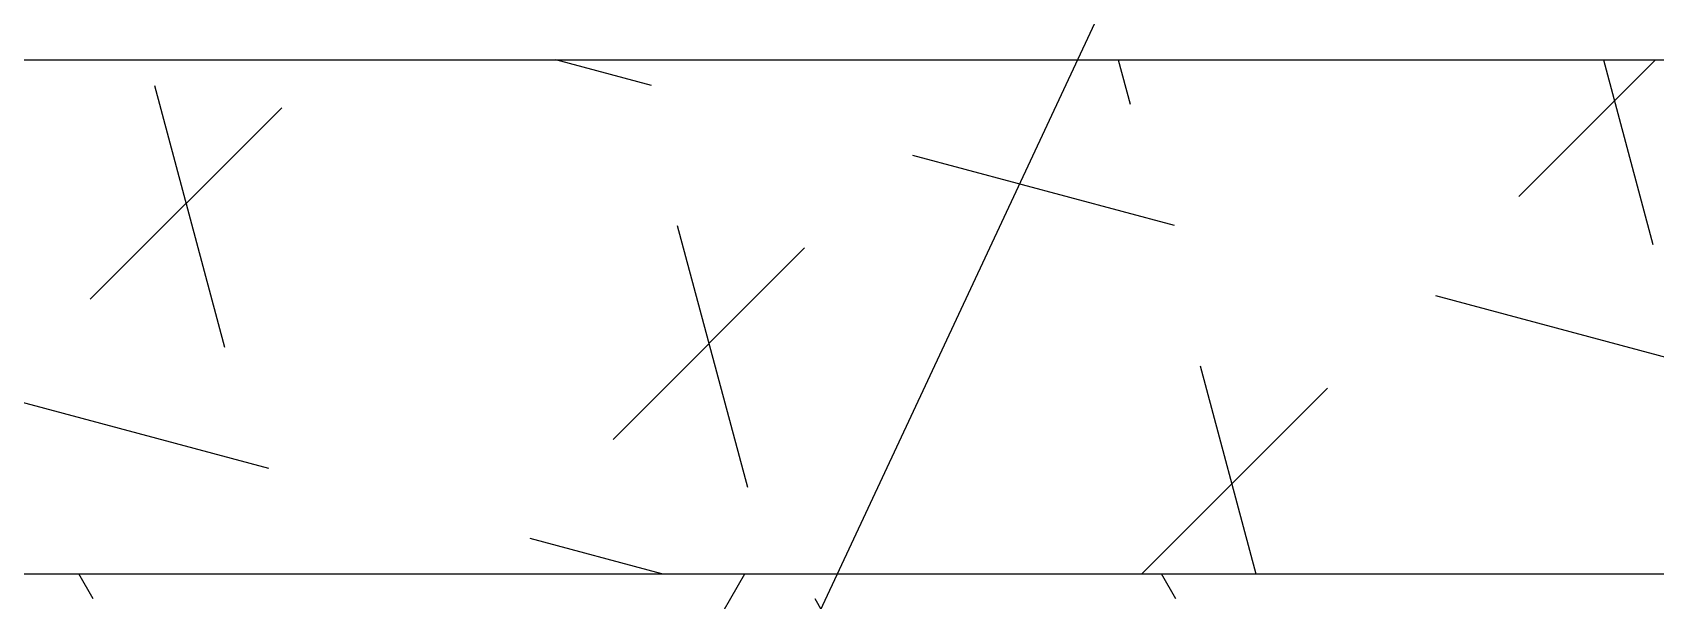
# Model space of a CAD drawing. Extents: x 941299 to 942979, y 2579300 to 2579597.
# Drawn here: x 941989.64 to 941996.78, y 2579411.76 to 2579414.26 of the extents above; entities that cross this region are included whole.
import ezdxf

# ---------------------------------------------------------------- set-up
doc = ezdxf.new("R2010")
doc.units = 0
for name, color, linetype in [('fz', 7, 'CONTINUOUS'), ('尺寸标注', 2, 'CONTINUOUS'), ('绿化工程', 3, 'CONTINUOUS'), ('路缘石', 37, 'CONTINUOUS')]:
    doc.layers.add(name, color=color, linetype=linetype)

msp = doc.modelspace()

# ---------------------------------------------------------------- hatches: boundary and pattern name
at = {"layer": '绿化工程'}
h = msp.add_hatch(dxfattribs=at)
h.set_pattern_fill('TRIANG', color=9, scale=0.25, angle=165, style=0)
h.set_pattern_definition([(225, (125, 0), (0.6163125027, -2.3001105254), [1.190625, -1.190625]), (285, (125, 0), (2.3001103979, -0.6163129787), [1.190625, -1.190625]), (165, (125.3082, -1.15), (-1.6837978952, -1.6837975467), [1.190625, -1.190625])])
h.paths.add_polyline_path([(941971.7134, 2579414.14137), (941971.7134, 2579411.88137), (942034.2134, 2579411.88137), (942034.2134, 2579414.14137)])
h = msp.add_hatch(dxfattribs=at)
h.set_pattern_fill('HEX', color=9, scale=0.25, style=0)
h.set_pattern_definition([(0, (125, 0), (0, 1.374815), [0.79375, -1.5875]), (120, (125, 0), (-1.1906247155, -0.6874075), [0.79375, -1.5875]), (60, (125.7938, 0), (-1.1906247155, 0.6874075), [0.79375, -1.5875])])
h.paths.add_polyline_path([(941971.7134, 2579411.88137), (941971.7134, 2579409.38137), (942034.2134, 2579409.38137), (942034.2134, 2579411.88137)])

# ---------------------------------------------------------------- linework, layer by layer
at = {"layer": 'fz', "color": 8}
msp.add_line((941784.2134, 2579411.88137), (942084.2134, 2579411.88137), dxfattribs=at)
at = {"layer": '尺寸标注'}
msp.add_line((941989.91923, 2579404.91349), (941996.73649, 2579419.49514), dxfattribs=at)
at = {"layer": '路缘石'}
msp.add_line((941784.2134, 2579414.14137), (942084.2134, 2579414.14137), dxfattribs=at)

doc.saveas('drawing.dxf')
